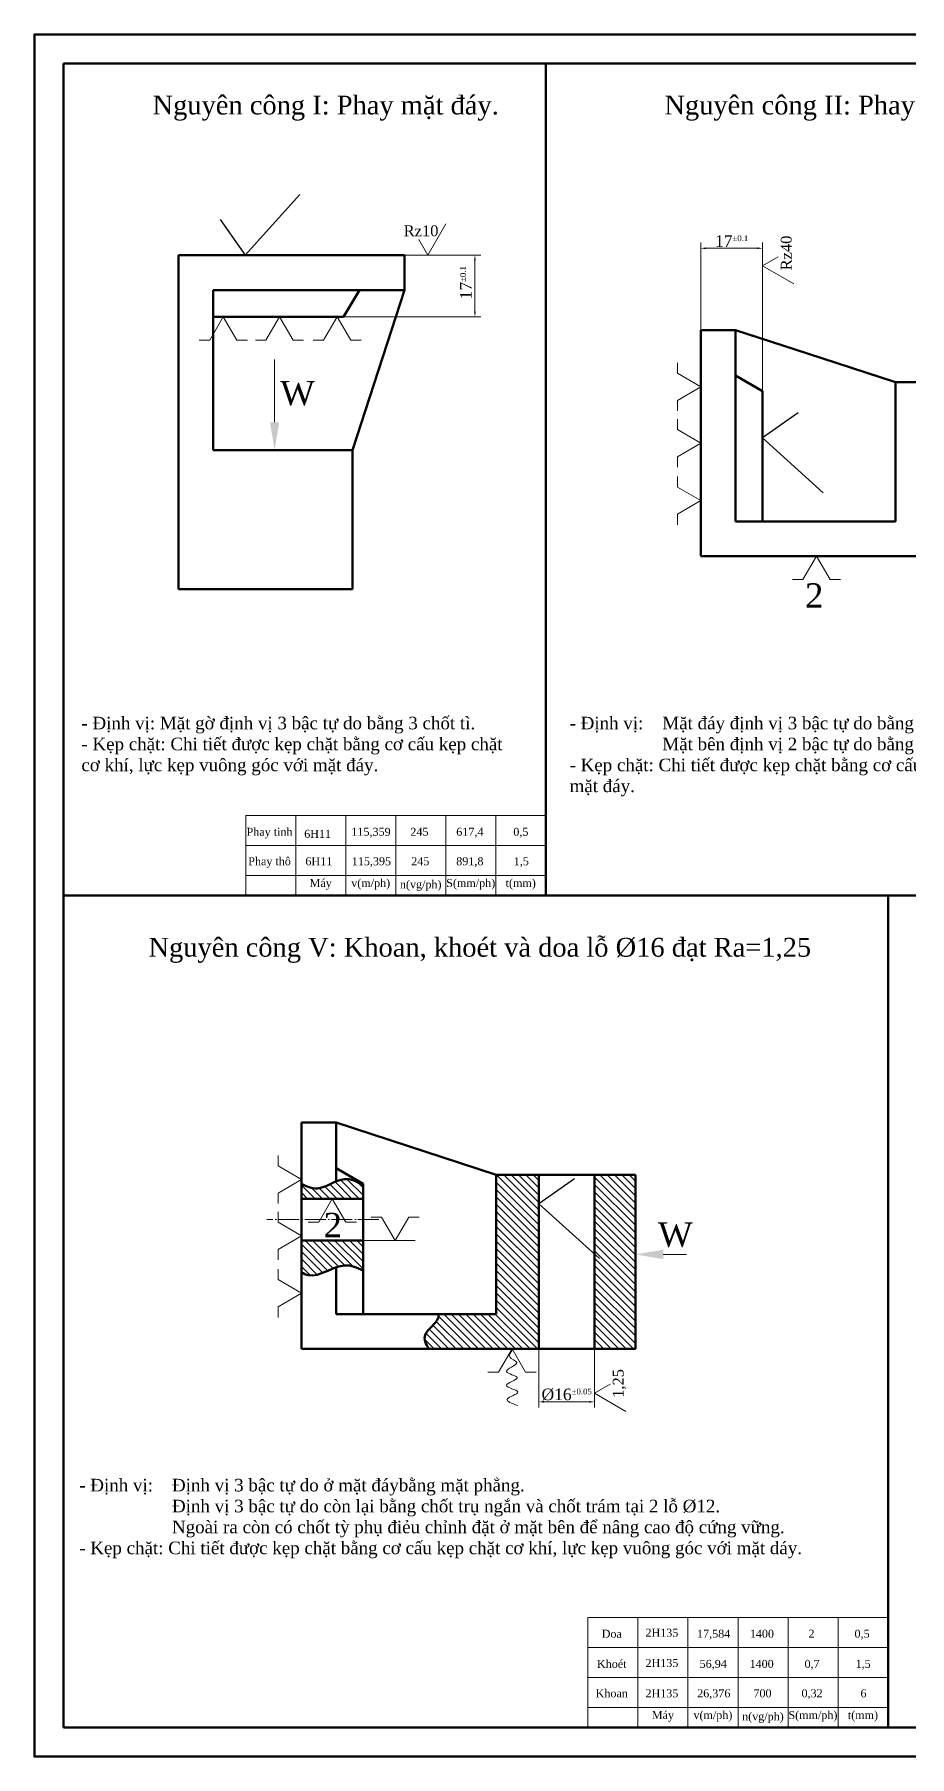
# Model space of a CAD drawing. Extents: x 3371 to 5758, y -2048 to -107.
# Drawn here: x 3371 to 3974, y -1325 to -137 of the extents above; entities that cross this region are included whole.
import ezdxf

# ---------------------------------------------------------------- set-up
doc = ezdxf.new("R2010")
doc.units = 0
doc.header["$LTSCALE"] = 0.3
doc.header["$MEASUREMENT"] = 0
doc.linetypes.add('ACAD_ISO04W100', pattern=[30.5, 24, -3, 0.5, -3])
doc.layers.get('0').update_dxf_attribs({"color": 1, "linetype": 'CONTINUOUS', "lineweight": 50})
doc.layers.get('DEFPOINTS').update_dxf_attribs({"linetype": 'CONTINUOUS'})
for name, color, linetype, lineweight in [('DTAM', 5, 'ACAD_ISO04W100', 20), ('DUONGGIONG', 4, 'CONTINUOUS', 20), ('NETMANH', 3, 'CONTINUOUS', 20)]:
    doc.layers.add(name, color=color, linetype=linetype, lineweight=lineweight)
doc.styles.get("Standard").update_dxf_attribs({"font": 'times.ttf'})
doc.styles.add('TH', font='', dxfattribs={"height": 250})
doc.styles.get('TH').set_extended_font_data('VNtimes new roman')
doc.dimstyles.new('100', dxfattribs={"dimtxt": 8, "dimasz": 3.6, "dimexe": 0.18, "dimexo": 0.0625, "dimgap": 0.8, "dimtad": 1, "dimdec": 4, "dimzin": 0, "dimdsep": 46, "dimtxsty": 'Standard', "dimcen": 0.09, "dimclrd": 3, "dimclre": 3, "dimclrt": 86, "dimadec": 0, "dimazin": 0, "dimtfac": 1, "dimtdec": 4, "dimtofl": 0, "dimtmove": 2, "dimatfit": 3, "dimfxl": 1, "dimtfillclr": 3, "dimtolj": 1, "dimtzin": 0, "dimlwd": 20, "dimlwe": 20, "dimarcsym": 0})

# ---------------------------------------------------------------- blocks, each defined once
blk = doc.blocks.new('*D7')
at = {"layer": 'DEFPOINTS', "color": 0, "transparency": 16777216}
for p in [(3718.6, -1043.4), (3757, -1043.4), (3757, -1080)]:
    blk.add_point(p, dxfattribs=at)
at = {"layer": 'DUONGGIONG', "color": 3, "lineweight": 20, "transparency": 16777216}
for p, q in [((3718.6, -1043.5), (3718.6, -1084)), ((3757, -1043.5), (3757, -1084)), ((3722.2, -1080), (3753.4, -1080))]:
    blk.add_line(p, q, dxfattribs=at)
at = {"layer": 'DUONGGIONG', "color": 3, "transparency": 16777216}
for points in [[(3722.2, -1079.4), (3722.2, -1080.6), (3718.6, -1080)], [(3753.4, -1079.4), (3753.4, -1080.6), (3757, -1080)]]:
    blk.add_solid(points, dxfattribs=at)
at = {"layer": 'DUONGGIONG', "color": 86, "transparency": 16777216, "insert": (3737.8, -1075), "char_height": 2.5, "attachment_point": 5}
blk.add_mtext('\\A2;{\\H3.2x;%%C16\\H0.5x;±0.05}', dxfattribs=at)

msp = doc.modelspace()

# ---------------------------------------------------------------- hatches: boundary and pattern name
at = {"layer": 'DTAM', "linetype": 'Continuous'}
h = msp.add_hatch(dxfattribs=at)
h.set_pattern_fill('ANSI31', color=256, scale=28.8, angle=90, style=0)
h.set_pattern_definition([(135, (5822.3146, -688.105), (-2.5455844, -2.5455844), [])])
edge = h.paths.add_edge_path()
edge.add_line((3554.8, -968.7), (3554.8, -990.4))
edge.add_spline(control_points=[(3554.8, -990.4), (3556.4, -991.5), (3565.2, -996), (3581, -982.2), (3593.2, -987.4), (3597.3, -989.6)], knot_values=[3.951268, 3.951268, 3.951268, 3.951268, 6.376839, 17.193124, 22.7607, 22.7607, 22.7607, 22.7607], degree=3, periodic=0)
edge.add_line((3597.3, -989.6), (3597.3, -981.2))
edge.add_line((3597.3, -981.2), (3597.3, -968.7))
edge.add_line((3597.3, -968.7), (3554.8, -968.7))
edge = h.paths.add_edge_path()
edge.add_line((3597.3, -939.9), (3597.3, -930.8))
edge.add_spline(control_points=[(3597.3, -930.8), (3593.1, -928), (3582.8, -923.1), (3568.1, -935.4), (3558.4, -931.6), (3554.8, -929.5)], knot_values=[2.713488, 2.713488, 2.713488, 2.713488, 8.55739, 16.820127, 21.698376, 21.698376, 21.698376, 21.698376], degree=3, periodic=0)
edge.add_line((3554.8, -929.5), (3554.8, -939.9))
edge.add_line((3554.8, -939.9), (3597.3, -939.9))
h = msp.add_hatch(dxfattribs=at)
h.set_pattern_fill('ANSI31', color=256, scale=28.8, angle=90, style=0)
h.set_pattern_definition([(135, (3990.8855, -2716.6964), (-2.5455844, -2.5455844), [])])
h.paths.add_polyline_path([(3757, -1043.4), (3785.2, -1043.4), (3785.2, -923.4), (3757, -923.4)])
edge = h.paths.add_edge_path()
edge.add_line((3718.6, -923.4), (3689.2, -923.4))
edge.add_line((3689.2, -923.4), (3689.2, -1019.4))
edge.add_line((3689.2, -1019.4), (3649.3, -1019.4))
edge.add_spline(control_points=[(3649.3, -1019.4), (3649.5, -1020.4), (3649.1, -1025.3), (3637.2, -1032.5), (3640.5, -1040.1), (3642.9, -1043.4)], knot_values=[18.132603, 18.132603, 18.132603, 18.132603, 19.661338, 25.6343, 30.261765, 30.261765, 30.261765, 30.261765], degree=3, periodic=0)
edge.add_line((3642.9, -1043.4), (3718.6, -1043.4))
edge.add_line((3718.6, -1043.4), (3718.6, -923.4))

# ---------------------------------------------------------------- linework, layer by layer
at = {"color": 1}
for p, q in [((3390.6, -1304.7), (3390.6, -156.7)), ((3390.6, -156.7), (5032.6, -156.7)), ((3723.4, -730.7), (3723.4, -156.7)), ((3390.6, -730.7), (5032.6, -730.7)), ((3959.5, -730.7), (3959.5, -1304.7)), ((5032.6, -1304.7), (3390.6, -1304.7))]:
    msp.add_line(p, q, dxfattribs=at)
at = {"linetype": 'Continuous'}
for p, q in [((3470, -519.4), (3470, -289)), ((3470, -289), (3626, -289)), ((3626, -289), (3626, -313)), ((3626, -313), (3494, -313)), ((3494, -313), (3494, -423.4)), ((3583.9, -331.5), (3594.8, -313)), ((3590, -423.4), (3626, -313)), ((3830.3, -496.6), (3830.3, -340.6)), ((3830.3, -340.6), (3854.3, -340.6)), ((3854.3, -340.6), (3854.3, -472.6)), ((3876.3, -347.8), (3854.3, -340.6)), ((3904, -356.8), (3854.3, -340.6)), ((3964.7, -376.6), (3904, -356.8)), ((3872.9, -382.8), (3854.3, -371.9)), ((3964.7, -472.6), (3964.7, -376.6)), ((4060.7, -376.6), (3964.7, -376.6)), ((3494, -423.4), (3590, -423.4)), ((3590, -519.4), (3590, -423.4)), ((3854.3, -472.6), (3964.7, -472.6)), ((4060.7, -496.6), (3830.3, -496.6)), ((3470, -519.4), (3590, -519.4)), ((3554.8, -1043.4), (3554.8, -887.4)), ((3554.8, -887.4), (3578.8, -887.4)), ((3578.8, -887.4), (3578.8, -927.9)), ((3689.2, -923.4), (3578.8, -887.4)), ((3597.3, -929.6), (3578.8, -918.7)), ((3689.2, -1019.4), (3689.2, -923.4)), ((3718.6, -923.4), (3689.2, -923.4)), ((3718.6, -1043.4), (3718.6, -923.4)), ((3718.6, -923.4), (3785.2, -923.4)), ((3757, -1043.4), (3757, -923.4)), ((3785.2, -923.4), (3757, -923.4)), ((3785.2, -1043.4), (3785.2, -923.4)), ((3597.3, -939.9), (3554.8, -939.9)), ((3597.3, -968.7), (3554.8, -968.7)), ((3578.8, -987.1), (3578.8, -1019.4)), ((3578.8, -1019.4), (3689.2, -1019.4)), ((3785.2, -1043.4), (3554.8, -1043.4))]:
    msp.add_line(p, q, dxfattribs=at)
for p, q in [((3532.2, -331.5), (3494, -331.5)), ((3597.3, -981.2), (3597.3, -1019.4))]:
    msp.add_line(p, q)
at = {"linetype": 'ByBlock'}
for p, q in [((3532.2, -331.5), (3583.9, -331.5)), ((3872.9, -434.4), (3872.9, -382.8)), ((3872.9, -472.6), (3872.9, -434.4)), ((3597.3, -981.2), (3597.3, -929.6))]:
    msp.add_line(p, q, dxfattribs=at)
msp.add_lwpolyline([(5052.6, -1324.7), (3370.6, -1324.7), (3370.6, -136.7), (5052.6, -136.7), (5052.6, -1324.7)], close=True)
at = {"linetype": 'Continuous'}
for points, knots in [([(3554.8, -929.5), (3558.4, -931.6), (3568.1, -935.4), (3582.8, -923.1), (3593.1, -928), (3597.3, -930.8)], [2.713488, 2.713488, 2.713488, 2.713488, 7.591736, 15.854474, 21.698376, 21.698376, 21.698376, 21.698376]), ([(3554.8, -990.4), (3556.4, -991.5), (3565.2, -996), (3581, -982.2), (3593.2, -987.4), (3597.3, -989.6)], [3.951268, 3.951268, 3.951268, 3.951268, 6.376839, 17.193124, 22.7607, 22.7607, 22.7607, 22.7607]), ([(3642.9, -1043.4), (3640.5, -1040.1), (3637.2, -1032.5), (3649.1, -1025.3), (3649.5, -1020.4), (3649.3, -1019.4)], [18.132603, 18.132603, 18.132603, 18.132603, 22.760068, 28.733029, 30.261765, 30.261765, 30.261765, 30.261765])]:
    msp.add_open_spline(points, degree=3, knots=knots, dxfattribs=at)
at = {"layer": 'DEFPOINTS', "color": 0}
for p, q in [((3516.1, -289), (3553.8, -247)), ((3498.8, -264.3), (3516.1, -289)), ((3897.6, -397.8), (3872.9, -415)), ((3872.9, -415), (3914.8, -452.8)), ((3743.3, -926.2), (3718.6, -943.5)), ((3718.6, -943.5), (3760.5, -981.2))]:
    msp.add_line(p, q, dxfattribs=at)
at = {"layer": 'DTAM', "linetype": 'ACAD_ISO04W100', "ltscale": 2}
msp.add_line((3608.2, -954.3), (3530.9, -954.3), dxfattribs=at)
at = {"layer": 'DUONGGIONG', "color": 3, "lineweight": 20}
for p, q in [((3830.3, -340.6), (3830.3, -280.2)), ((3833.9, -284.2), (3869.3, -284.2)), ((3872.9, -382.7), (3872.9, -280.2)), ((3626.1, -289), (3678.5, -289)), ((3674.5, -292.6), (3674.5, -327.9)), ((3583.9, -331.5), (3678.5, -331.5))]:
    msp.add_line(p, q, dxfattribs=at)
at = {"layer": 'DUONGGIONG', "color": 5}
for p, q in [((3491.5, -347.7), (3500.9, -331.5)), ((3510.3, -347.7), (3500.9, -331.5)), ((3530.3, -347.7), (3539.7, -331.5)), ((3549.1, -347.7), (3539.7, -331.5)), ((3570, -347.7), (3579.4, -331.5)), ((3588.8, -347.7), (3579.4, -331.5)), ((3484.3, -347.7), (3491.5, -347.7)), ((3517.5, -347.7), (3510.3, -347.7)), ((3523.1, -347.7), (3530.3, -347.7)), ((3556.3, -347.7), (3549.1, -347.7)), ((3562.8, -347.7), (3570, -347.7)), ((3596, -347.7), (3588.8, -347.7)), ((3814.2, -363.2), (3814.2, -370.4)), ((3814.2, -370.4), (3830.3, -379.8)), ((3814.2, -389.2), (3830.3, -379.8)), ((3814.2, -396.4), (3814.2, -389.2)), ((3814.2, -402), (3814.2, -409.2)), ((3814.2, -409.2), (3830.3, -418.6)), ((3814.2, -428), (3830.3, -418.6)), ((3814.2, -435.2), (3814.2, -428)), ((3814.2, -441.7), (3814.2, -448.9)), ((3814.2, -448.9), (3830.3, -458.3)), ((3814.2, -467.7), (3830.3, -458.3)), ((3814.2, -474.9), (3814.2, -467.7)), ((3900.8, -512.8), (3910.2, -496.6)), ((3919.6, -512.8), (3910.2, -496.6)), ((3893.6, -512.8), (3900.8, -512.8)), ((3926.8, -512.8), (3919.6, -512.8)), ((3538.7, -910), (3538.7, -917.2)), ((3538.7, -917.2), (3554.8, -926.6)), ((3538.7, -936), (3554.8, -926.6)), ((3538.7, -943.2), (3538.7, -936)), ((3538.7, -948.8), (3538.7, -956)), ((3566.7, -956.1), (3576.1, -939.9)), ((3585.5, -956.1), (3576.1, -939.9)), ((3538.7, -956), (3554.8, -965.4)), ((3559.5, -956.1), (3566.7, -956.1)), ((3592.7, -956.1), (3585.5, -956.1)), ((3602.9, -952.5), (3610.1, -952.5)), ((3610.1, -952.5), (3619.5, -968.7)), ((3628.9, -952.5), (3619.5, -968.7)), ((3636.1, -952.5), (3628.9, -952.5)), ((3538.7, -974.8), (3554.8, -965.4)), ((3597.3, -968.7), (3604.5, -968.7)), ((3604.5, -968.7), (3611.7, -968.7)), ((3611.7, -968.7), (3618.9, -968.7)), ((3618.9, -968.7), (3626.1, -968.7)), ((3626.1, -968.7), (3633.3, -968.7)), ((3538.7, -982), (3538.7, -974.8)), ((3538.7, -988.5), (3538.7, -995.7)), ((3538.7, -995.7), (3554.8, -1005.1)), ((3538.7, -1014.5), (3554.8, -1005.1)), ((3538.7, -1021.7), (3538.7, -1014.5)), ((3690.7, -1059.6), (3700.1, -1043.4)), ((3709.5, -1059.6), (3700.1, -1043.4)), ((3683.5, -1059.6), (3690.7, -1059.6)), ((3716.7, -1059.6), (3709.5, -1059.6))]:
    msp.add_line(p, q, dxfattribs=at)
at = {"layer": 'DUONGGIONG', "linetype": 'Continuous'}
for p, q in [((3536.3, -404.2), (3536.3, -361)), ((3804.4, -978.3), (3820.5, -978.3))]:
    msp.add_line(p, q, dxfattribs=at)
at = {"layer": 'DUONGGIONG', "color": 0}
for p, q in [((3516.4, -730.7), (3516.4, -675.5)), ((3516.4, -675.5), (3723.4, -675.5)), ((3550.9, -675.5), (3550.9, -730.7)), ((3585.4, -675.5), (3585.4, -730.7)), ((3619.9, -675.5), (3619.9, -730.7)), ((3654.4, -675.5), (3654.4, -730.7)), ((3688.9, -675.5), (3688.9, -730.7)), ((3723.4, -675.5), (3723.4, -730.7)), ((3516.4, -696.2), (3723.4, -696.2)), ((3516.4, -716.9), (3723.4, -716.9)), ((3723.4, -730.7), (3516.4, -730.7)), ((3752.5, -1228.8), (3959.5, -1228.8)), ((3752.5, -1304.7), (3752.5, -1228.8)), ((3787, -1228.8), (3787, -1304.7)), ((3821.5, -1228.8), (3821.5, -1304.7)), ((3856, -1228.8), (3856, -1304.7)), ((3890.5, -1228.8), (3890.5, -1304.7)), ((3925, -1228.8), (3925, -1304.7)), ((3959.5, -1228.8), (3959.5, -1304.7)), ((3752.5, -1249.5), (3959.5, -1249.5)), ((3752.5, -1270.2), (3959.5, -1270.2)), ((3752.5, -1290.9), (3959.5, -1290.9)), ((3959.5, -1304.7), (3752.5, -1304.7))]:
    msp.add_line(p, q, dxfattribs=at)
at = {"layer": 'DUONGGIONG', "color": 5}
msp.add_spline([(3700.1, -1044.5), (3698.5, -1049), (3703.3, -1052.9), (3696.3, -1059.1), (3703.6, -1063.3), (3696.3, -1068.6), (3704, -1073.2), (3696.8, -1078.1), (3704, -1082.5)], degree=3, dxfattribs=at)
at = {"layer": 'DUONGGIONG', "color": 3}
for points in [[(3833.9, -283.6), (3833.9, -284.8), (3830.3, -284.2)], [(3869.3, -283.6), (3869.3, -284.8), (3872.9, -284.2)], [(3673.9, -292.6), (3675.1, -292.6), (3674.5, -289)], [(3673.9, -327.9), (3675.1, -327.9), (3674.5, -331.5)]]:
    msp.add_solid(points, dxfattribs=at)
at = {"layer": 'DUONGGIONG', "linetype": 'Continuous'}
for points in [[(3533.1, -404.2), (3539.5, -404.2), (3536.3, -423.4)], [(3804.4, -975.1), (3804.4, -981.5), (3785.2, -978.3)]]:
    msp.add_solid(points, dxfattribs=at)
at = {"layer": 'NETMANH'}
for p, q in [((3642, -289), (3654.5, -267.4)), ((3642, -289), (3635.7, -278.2)), ((3872.9, -296.3), (3883.7, -290.1)), ((3872.9, -296.3), (3894.5, -308.8)), ((3757, -1074.1), (3767.8, -1067.9)), ((3757, -1074.1), (3778.6, -1086.6))]:
    msp.add_line(p, q, dxfattribs=at)

# ---------------------------------------------------------------- texts
at = {"layer": 'DUONGGIONG', "color": 0, "style": 'TH'}
for s, insert, char_height, width, attachment_point in [('\\pi49.00644;{\\fTimes New Roman|b0|i0|c0|p18;Nguyên công I: Phay mặt đáy.}', (3403.1, -178.9), 13, 330.148, 1), ('\\pi71.91243;{\\fTimes New Roman|b0|i0|c0|p18;Nguyên công II: Phay mặt gờ đạt Rz=40}', (3733.3, -178.9), 13, 454.653, 1), ('\\pt24.93,31.17,37.4;{\\fTimes New Roman|b0|i0|c163|p18;\\H1.083x;- Định vị:\\fTimes New Roman|b0|i0|c0|p18; Mặt gờ\\fTimes New Roman|b0|i0|c238|p18; định vị 3 bậc tự do bằng 3 chốt t\\fTimes New Roman|b0|i0|c0|p18;ì.\\P\\ptz;\\fTimes New Roman|b0|i0|c163|p18;- Kẹp chặt: Chi tiết được kẹp chặt bằng cơ cấu kẹp chặt cơ khí, lực kẹp vuông góc với mặt đáy.}', (3403, -607.4), 8, 297.935, 1), ('\\pt24.93,31.17,37.4;{\\fTimes New Roman|b0|i0|c163|p18;\\H1.083x;- Định vị:\\fTimes New Roman|b0|i0|c0|p18;^IMặt \\fTimes New Roman|b0|i0|c238|p18;đáy định vị 3\\fTimes New Roman|b0|i0|c0|p18; bậc tự do bằng mặt phẳng.\\P\\fTimes New Roman|b0|i0|c163|p18;^I^I^I^IMặt bên định vị \\fTimes New Roman|b0|i0|c0|p18;2 bậc tự do bằng 2 phiến tì.\\P\\ptz;\\fTimes New Roman|b0|i0|c163|p18;- Kẹp chặt: Chi tiết được kẹp chặt bằng cơ cấu kẹp chặt cơ khí, lực kẹp vuông góc với \\fTimes New Roman|b0|i0|c238|p18;mặt đáy\\fTimes New Roman|b0|i0|c0|p18;.}', (3739.8, -607.4), 8, 460.419, 1), ('{\\fTimes New Roman|b0|i0|c0|p18;Phay tinh}', (3532.8, -684), 5.52, 34.5, 2), ('{\\fTimes New Roman|b0|i0|c0|p18;6H11}', (3566, -685.4), 5.52, 34.5, 2), ('{\\fTimes New Roman|b0|i0|c0|p18;115,359}', (3602.8, -684), 5.52, 34.5, 2), ('{\\fTimes New Roman|b0|i0|c0|p18;245}', (3636.2, -684), 5.52, 34.5, 2), ('{\\fTimes New Roman|b0|i0|c0|p18;617,4}', (3671, -684), 5.52, 34.5, 2), ('{\\fTimes New Roman|b0|i0|c0|p18;0,5}', (3706.2, -684), 5.52, 34.5, 2), ('{\\fTimes New Roman|b0|i0|c0|p18;Phay thô}', (3532.8, -704.3), 5.52, 34.5, 2), ('{\\fTimes New Roman|b0|i0|c0|p18;6H11}', (3566.8, -704.3), 5.52, 34.5, 2), ('{\\fTimes New Roman|b0|i0|c0|p18;115,395}', (3603.1, -704.3), 5.52, 34.5, 2), ('{\\fTimes New Roman|b0|i0|c0|p18;245}', (3636.8, -704.3), 5.52, 34.5, 2), ('{\\fTimes New Roman|b0|i0|c0|p18;891,8}', (3671, -704.3), 5.52, 34.5, 2), ('{\\fTimes New Roman|b0|i0|c0|p18;1,5}', (3706.5, -704.3), 5.52, 34.5, 2), ('{\\fTimes New Roman|b0|i0|c0|p18;Máy}', (3568.1, -719.3), 5.52, 34.5, 2), ('{\\fTimes New Roman|b0|i0|c0|p18;v(m/ph)}', (3602.6, -719.3), 5.52, 34.5, 2), ('{\\fTimes New Roman|b0|i0|c0|p18;n(vg/ph)}', (3637.1, -720.2), 5.52, 34.5, 2), ('{\\fTimes New Roman|b0|i0|c0|p18;S(mm/ph)}', (3671.6, -719.3), 5.52, 34.5, 2), ('{\\fTimes New Roman|b0|i0|c0|p18;t(mm)}', (3706.1, -719.3), 5.52, 34.5, 2), ('\\pi36.79668;{\\fTimes New Roman|b0|i0|c0|p18;Nguyên công V: Khoan, khoét và doa lỗ Ø16 đạt Ra=1,25}', (3412.5, -759.9), 13, 519.23, 1), ('\\pt24.93,31.17,37.4;{\\fTimes New Roman|b0|i0|c163|p18;\\H1.083x;- Định vị:\\fTimes New Roman|b0|i0|c0|p18;^I\\fTimes New Roman|b0|i0|c238|p18;Đ\\fTimes New Roman|b0|i0|c0|p18;ịnh vị 3 bậc tự do \\fTimes New Roman|b0|i0|c238|p18;ở mặt đáy\\fTimes New Roman|b0|i0|c0|p18;bằng mặt phẳng.\\P^I^I^I^I\\fTimes New Roman|b0|i0|c238|p18;Định vị 3 bậc tự do c\\fTimes New Roman|b0|i0|c0|p18;òn lại bằng chốt trụ ngắn và chốt trám tại 2 lỗ Ø12.\\P^I^I^I^INgoài ra còn có chốt tỳ phụ \\fTimes New Roman|b0|i0|c163|p18;điẻu chỉnh đặt ở mặt bên để nâng cao độ cứn\\fTimes New Roman|b0|i0|c0|p18;g vững.\\P\\ptz;\\fTimes New Roman|b0|i0|c163|p18;- Kẹp chặt: Chi tiết được kẹp chặt bằng cơ cấu kẹp chặt cơ khí, \\fTimes New Roman|b0|i0|c0|p18;lực kẹp vuông góc với mặt dáy.}', (3401.5, -1133.1), 8, 557.994, 1), ('{\\fTimes New Roman|b0|i0|c0|p18;Doa}', (3768.9, -1237.2), 5.52, 34.5, 2), ('{\\fTimes New Roman|b0|i0|c0|p18;2H135}', (3803.5, -1236.5), 5.52, 34.5, 2), ('{\\fTimes New Roman|b0|i0|c0|p18;17,584}', (3839.2, -1237.2), 5.52, 34.5, 2), ('{\\fTimes New Roman|b0|i0|c0|p18;1400}', (3872.5, -1237.2), 5.52, 34.5, 2), ('{\\fTimes New Roman|b0|i0|c0|p18;2}', (3906.7, -1237.2), 5.52, 34.5, 2), ('{\\fTimes New Roman|b0|i0|c0|p18;0,5}', (3941.6, -1237.2), 5.52, 34.5, 2), ('{\\fTimes New Roman|b0|i0|c0|p18;Khoét}', (3768.9, -1258), 5.52, 34.5, 2), ('{\\fTimes New Roman|b0|i0|c0|p18;2H135}', (3803.5, -1257.4), 5.52, 34.5, 2), ('{\\fTimes New Roman|b0|i0|c0|p18;56,94}', (3838.9, -1258), 5.52, 34.5, 2), ('{\\fTimes New Roman|b0|i0|c0|p18;1400}', (3872.3, -1258), 5.52, 34.5, 2), ('{\\fTimes New Roman|b0|i0|c0|p18;0,7}', (3907.1, -1258), 5.52, 34.5, 2), ('{\\fTimes New Roman|b0|i0|c0|p18;1,5}', (3942.3, -1258), 5.52, 34.5, 2), ('{\\fTimes New Roman|b0|i0|c0|p18;Khoan}', (3768.9, -1278.3), 5.52, 34.5, 2), ('{\\fTimes New Roman|b0|i0|c0|p18;2H135}', (3803.5, -1278.3), 5.52, 34.5, 2), ('{\\fTimes New Roman|b0|i0|c0|p18;26,376}', (3839.3, -1278.3), 5.52, 34.5, 2), ('{\\fTimes New Roman|b0|i0|c0|p18;700}', (3872.9, -1278.3), 5.52, 34.5, 2), ('{\\fTimes New Roman|b0|i0|c0|p18;0,32}', (3907.1, -1278.3), 5.52, 34.5, 2), ('{\\fTimes New Roman|b0|i0|c0|p18;6}', (3942.6, -1278.3), 5.52, 34.5, 2), ('{\\fTimes New Roman|b0|i0|c0|p18;Máy}', (3804.2, -1293.3), 5.52, 34.5, 2), ('{\\fTimes New Roman|b0|i0|c0|p18;v(m/ph)}', (3838.7, -1293.3), 5.52, 34.5, 2), ('{\\fTimes New Roman|b0|i0|c0|p18;n(vg/ph)}', (3873.2, -1294.2), 5.52, 34.5, 2), ('{\\fTimes New Roman|b0|i0|c0|p18;S(mm/ph)}', (3907.7, -1293.3), 5.52, 34.5, 2), ('{\\fTimes New Roman|b0|i0|c0|p18;t(mm)}', (3942.2, -1293.3), 5.52, 34.5, 2)]:
    msp.add_mtext(s, dxfattribs=dict(at, insert=insert, char_height=char_height, width=width, attachment_point=attachment_point))
at = {"layer": 'DUONGGIONG', "color": 86, "insert": (3851.6, -279.3), "char_height": 2.5, "attachment_point": 5}
msp.add_mtext('\\A2;{\\H3.2x;17\\H0.5x;±0.1}', dxfattribs=at)
at = {"layer": 'DUONGGIONG', "color": 86, "insert": (3668.3, -308), "char_height": 2.5, "attachment_point": 5, "rotation": 90}
msp.add_mtext('\\A2;{\\H3.2x;17\\H0.5x;±0.1}', dxfattribs=at)
at = {"layer": 'DUONGGIONG', "color": 86, "linetype": 'Continuous', "char_height": 16.8, "attachment_point": 5}
for s, insert in [('\\A2;{\\fTimes New Roman|b0|i0|c0|p18;W}', (3552.1, -384.3)), ('\\A2;{\\fTimes New Roman|b0|i0|c0|p18;2}', (3908.6, -523.7)), ('\\A2;{\\fTimes New Roman|b0|i0|c0|p18;2}', (3576.5, -958)), ('\\A2;{\\fTimes New Roman|b0|i0|c0|p18;W}', (3812.8, -964.8))]:
    msp.add_mtext(s, dxfattribs=dict(at, insert=insert))
at = {"layer": 'NETMANH', "insert": (3625.4, -268.4), "char_height": 7.5, "width": 24.712, "attachment_point": 1, "style": 'TH'}
msp.add_mtext('{\\fTimes New Roman|b0|i0|c0|p18;Rz10}', dxfattribs=at)
at = {"layer": 'NETMANH', "char_height": 7.5, "width": 24.712, "attachment_point": 1, "rotation": 90, "style": 'TH'}
for s, insert in [('{\\fTimes New Roman|b0|i0|c0|p18;Rz40}', (3885.5, -299.4)), ('{\\fTimes New Roman|b0|i0|c0|p18;1,25}', (3769.6, -1077.2))]:
    msp.add_mtext(s, dxfattribs=dict(at, insert=insert))

# ---------------------------------------------------------------- dimensions: what is measured, and where the dimension line sits
at = {"layer": 'DUONGGIONG', "color": 0}
dim = msp.add_linear_dim(base=(3757, -1080), p1=(3718.6, -1043.4), p2=(3757, -1043.4), text='{\\H3.2x;%%C16\\H0.5x;±0.05}', dimstyle='100', override={"dimtxt": 2.5, "dimexe": 4, "dimdec": 0, "dimtol": 1, "dimtp": 0.1, "dimtm": 0.1, "dimtfac": 0.7, "dimtdec": 1, "dimtolj": 2}, dxfattribs=at)
dim.commit()
dim.dimension.update_dxf_attribs({"geometry": '*D7', "text_midpoint": (3737.8, -1075)})

doc.saveas('drawing.dxf')
